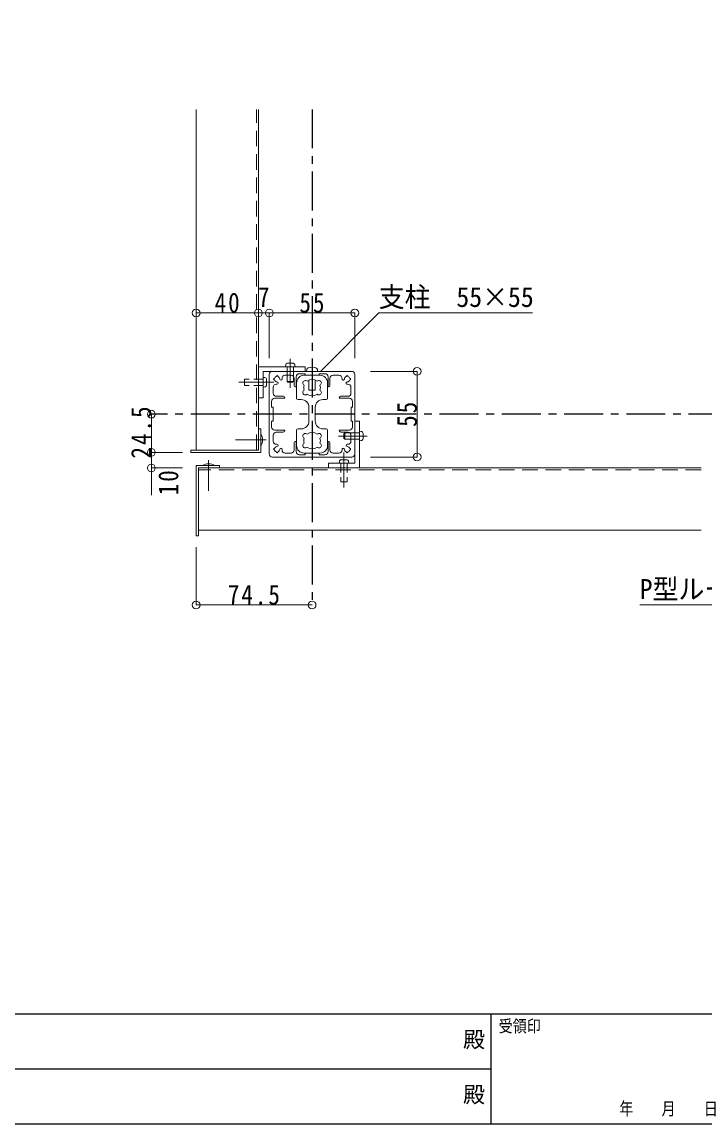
# Model space of a CAD drawing. Units: millimetres at full size, sheet at 1:5; some dimension numbers follow another scale. Extents: x -1050 to 1050, y -742 to 742.
# Drawn here: x -338 to 101, y -708 to 0 of the extents above; entities that cross this region are included whole.
import ezdxf
from ezdxf.enums import TextEntityAlignment as Align

# ---------------------------------------------------------------- set-up
doc = ezdxf.new("R2010")
doc.units = ezdxf.units.MM
doc.header["$LTSCALE"] = 5
for name, pattern in [('CHAIN1', [8, 5, -1, 1, -1]), ('DASHED1', [1.8, 1.2, -0.6]), ('DASHED2', [3, 2, -1])]:
    doc.linetypes.add(name, pattern=pattern)
doc.layers.add('0-0_通り芯', color=7, linetype='CHAIN1')
doc.layers.add('1-5_図枠1_1', color=7, linetype='Continuous')
for name, color, linetype, lineweight in [('0-3_寸法', 54, 'Continuous', 20), ('0-4_手摺部材', 92, 'Continuous', 20), ('0-5_手すり子', 12, 'Continuous', 20), ('0-6_パネル', 4, 'Continuous', 20), ('0-9_文字', 3, 'Continuous', 20), ('0-A_支柱', 6, 'Continuous', 20), ('0-B_足元', 4, 'Continuous', 20)]:
    doc.layers.add(name, color=color, linetype=linetype, lineweight=lineweight)
doc.styles.add('ＭＳ ゴシック', font='')
doc.styles.add('ＭＳ 明朝', font='')
doc.styles.get('ＭＳ ゴシック').set_extended_font_data('MS Gothic')
doc.styles.get('ＭＳ 明朝').set_extended_font_data('MS Mincho')

# ---------------------------------------------------------------- blocks, each defined once
blk = doc.blocks.new('dimension_origin')
at = {"color": 0, "linetype": 'Continuous', "lineweight": -2}
blk.add_circle((0, 0), 1.25, dxfattribs=at)

msp = doc.modelspace()

# ---------------------------------------------------------------- linework, layer by layer
at = {"layer": '0-0_通り芯'}
for p, q in [((-151.98, -56.053), (-151.98, -374.293)), ((914.987, -251.793), (-255.283, -251.793))]:
    msp.add_line(p, q, dxfattribs=at)
at = {"layer": '0-3_寸法'}
for p, q in [((-186.513, -186.793), (-226.48, -186.793)), ((-179.48, -186.793), (-186.513, -186.793)), ((-179.48, -215.896), (-179.48, -186.793)), ((-124.513, -186.793), (-179.48, -186.793)), ((-124.48, -215.896), (-124.48, -186.793)), ((-114.48, -224.293), (-84.48, -224.293)), ((-84.48, -279.293), (-84.48, -224.293)), ((-255.283, -251.793), (-255.283, -276.293)), ((-235.283, -276.293), (-255.283, -276.293)), ((-255.283, -276.293), (-255.283, -303.87)), ((-114.48, -279.293), (-84.48, -279.293)), ((-235.283, -286.293), (-255.283, -286.293)), ((-226.513, -374.293), (-226.513, -337.13)), ((-226.513, -374.293), (-151.98, -374.293))]:
    msp.add_line(p, q, dxfattribs=at)
at = {"layer": '0-4_手摺部材'}
for p, q in [((-164.319, -219.018), (-167.641, -219.018)), ((-156.48, -221.293), (-186.48, -221.293)), ((-168.948, -220.216), (-169.042, -221.293)), ((-163.012, -220.216), (-162.917, -221.293)), ((-156.48, -221.293), (-156.48, -224.293)), ((-182.403, -228.325), (-183.48, -228.23)), ((-181.205, -229.632), (-181.205, -232.954)), ((-167.98, -230.793), (-167.98, -226.793)), ((-167.48, -231.293), (-167.98, -230.793)), ((-167.98, -230.793), (-163.98, -230.793)), ((-164.48, -231.293), (-167.48, -231.293)), ((-164.48, -231.293), (-163.98, -230.793)), ((-163.98, -227.47), (-163.98, -230.757)), ((-182.403, -234.261), (-183.48, -234.355)), ((-186.48, -261.293), (-184.98, -261.293)), ((-184.98, -276.293), (-184.98, -261.293)), ((-121.48, -256.293), (-124.48, -256.293)), ((-121.48, -256.293), (-121.48, -286.293)), ((-184.98, -272.293), (-184.98, -264.293)), ((-131.48, -264.293), (-130.98, -263.793)), ((-131.48, -264.293), (-131.48, -267.293)), ((-131.48, -267.293), (-130.98, -267.793)), ((-130.98, -267.793), (-130.98, -263.793)), ((-130.98, -267.793), (-126.98, -267.793)), ((-127.657, -263.793), (-130.944, -263.793)), ((-120.403, -262.825), (-121.48, -262.73)), ((-120.403, -268.761), (-121.48, -268.855)), ((-119.205, -264.132), (-119.205, -267.454)), ((-229.98, -274.793), (-229.98, -276.293)), ((-186.48, -274.793), (-229.98, -274.793)), ((-184.98, -276.293), (-229.98, -276.293)), ((-134.448, -282.216), (-134.543, -283.293)), ((-129.819, -281.018), (-133.141, -281.018)), ((-128.512, -282.216), (-128.418, -283.293)), ((-226.48, -284.793), (-226.48, -329.793)), ((-226.48, -284.793), (-211.48, -284.793)), ((-224.98, -286.293), (-224.98, -329.793)), ((-222.48, -284.793), (-214.48, -284.793)), ((-211.48, -286.293), (-211.48, -284.793)), ((-224.98, -329.793), (-226.48, -329.793))]:
    msp.add_line(p, q, dxfattribs=at)
at = {"layer": '0-4_手摺部材', "linetype": 'CHAIN1'}
for p, q in [((-165.98, -216.313), (-165.98, -234.793)), ((-176.5, -231.293), (-198.98, -231.293)), ((-181.478, -268.293), (-201.13, -268.293)), ((-116.5, -265.793), (-134.98, -265.793)), ((-218.48, -281.291), (-218.48, -300.943)), ((-131.48, -276.313), (-131.48, -298.793))]:
    msp.add_line(p, q, dxfattribs=at)
at = {"layer": '0-4_手摺部材', "linetype": 'DASHED1'}
for p, q in [((-167.98, -221.293), (-167.98, -226.793)), ((-163.98, -221.293), (-163.98, -227.47)), ((-183.48, -233.293), (-195.48, -233.293)), ((-163.98, -230.757), (-163.98, -230.793)), ((-130.944, -263.793), (-130.98, -263.793)), ((-121.48, -263.793), (-127.657, -263.793)), ((-121.48, -267.793), (-126.98, -267.793)), ((-133.48, -283.293), (-133.48, -295.293))]:
    msp.add_line(p, q, dxfattribs=at)
at = {"layer": '0-4_手摺部材'}
for points in [[(-156.48, -224.293), (-183.48, -224.293), (-183.48, -241.293), (-186.48, -241.293)], [(-124.48, -256.293), (-124.48, -283.293), (-141.48, -283.293), (-141.48, -286.293)]]:
    msp.add_lwpolyline(points, dxfattribs=at)
at = {"layer": '0-4_手摺部材', "linetype": 'DASHED1'}
for points in [[(-183.48, -229.293), (-195.48, -229.293), (-195.48, -233.293)], [(-129.48, -283.293), (-129.48, -295.293), (-133.48, -295.293)]]:
    msp.add_lwpolyline(points, dxfattribs=at)
at = {"layer": '0-4_手摺部材'}
for centre, radius, start, end in [((-167.641, -220.331), 1.312, 90, 175), ((-164.319, -220.331), 1.312, 5, 90), ((-182.518, -229.632), 1.312, 0, 85), ((-182.518, -232.954), 1.312, 275, 360), ((-191.703, -268.293), 7.823, 329.2475, 30.7525), ((-120.518, -264.132), 1.312, 0, 85), ((-120.518, -267.454), 1.312, 275, 360), ((-133.141, -282.331), 1.312, 90, 175), ((-129.819, -282.331), 1.312, 5, 90), ((-218.48, -291.516), 7.823, 59.2475, 120.7525)]:
    msp.add_arc(centre, radius, start, end, dxfattribs=at)
at = {"layer": '0-5_手すり子'}
for p, q in [((-226.48, -274.793), (-226.48, -56.053)), ((-186.48, -56.053), (-186.48, -274.793)), ((-226.48, -274.793), (-186.48, -274.793)), ((-224.98, -286.293), (98.02, -286.293)), ((98.02, -326.293), (-224.98, -326.293))]:
    msp.add_line(p, q, dxfattribs=at)
at = {"layer": '0-5_手すり子', "linetype": 'DASHED2'}
for p, q in [((-187.78, -274.793), (-187.78, -56.053)), ((98.02, -287.593), (-224.98, -287.593))]:
    msp.add_line(p, q, dxfattribs=at)
at = {"layer": '0-6_パネル'}
for p, q in [((-153.98, -226.693), (-153.98, -226.793)), ((-149.98, -226.793), (-149.98, -226.693))]:
    msp.add_line(p, q, dxfattribs=at)
msp.add_lwpolyline([(-153.98, -229.885), (-153.98, -236.293), (-149.98, -236.293), (-149.98, -229.885)], dxfattribs=at)
at = {"layer": '0-9_文字'}
for points in [[(-146.647, -224.293), (-109.147, -186.793), (-10.397, -186.793)], [(195.298, -326.293), (147.298, -374.293), (58.548, -374.293)]]:
    msp.add_lwpolyline(points, dxfattribs=at)
at = {"layer": '0-A_支柱'}
for p, q in [((-179.48, -277.293), (-179.48, -226.293)), ((-177.48, -224.293), (-126.48, -224.293)), ((-155.382, -223.174), (-155.48, -224.293)), ((-155.48, -224.293), (-148.48, -224.293)), ((-148.578, -223.174), (-148.48, -224.293)), ((-147.48, -225.793), (-147.48, -226.693)), ((-143.73, -225.793), (-147.48, -225.793)), ((-124.48, -226.293), (-124.48, -277.293)), ((-169.254, -226.793), (-165.48, -226.793)), ((-163.48, -228.793), (-163.48, -233.293)), ((-162.23, -227.793), (-162.23, -234.293)), ((-156.48, -226.693), (-147.48, -226.693)), ((-141.73, -227.793), (-141.73, -234.293)), ((-140.48, -228.793), (-140.48, -233.293)), ((-134.706, -226.793), (-138.48, -226.793)), ((-176.98, -234.519), (-176.98, -238.293)), ((-174.98, -240.293), (-170.48, -240.293)), ((-162.48, -234.293), (-162.23, -234.293)), ((-141.48, -234.293), (-141.73, -234.293)), ((-128.98, -240.293), (-133.48, -240.293)), ((-126.98, -234.519), (-126.98, -238.293)), ((-177.98, -243.543), (-177.98, -247.293)), ((-177.98, -247.293), (-177.08, -247.293)), ((-177.08, -247.293), (-177.08, -256.293)), ((-175.98, -241.543), (-169.48, -241.543)), ((-169.48, -241.293), (-169.48, -241.543)), ((-134.48, -241.293), (-134.48, -241.543)), ((-127.98, -241.543), (-134.48, -241.543)), ((-126.88, -256.293), (-126.88, -247.293)), ((-125.98, -247.293), (-126.88, -247.293)), ((-125.98, -243.543), (-125.98, -247.293)), ((-177.98, -260.043), (-177.98, -256.293)), ((-177.98, -256.293), (-177.08, -256.293)), ((-125.98, -256.293), (-126.88, -256.293)), ((-125.98, -260.043), (-125.98, -256.293)), ((-176.98, -269.067), (-176.98, -265.293)), ((-175.98, -262.043), (-169.48, -262.043)), ((-174.98, -263.293), (-170.48, -263.293)), ((-169.48, -262.293), (-169.48, -262.043)), ((-134.48, -262.293), (-134.48, -262.043)), ((-127.98, -262.043), (-134.48, -262.043)), ((-128.98, -263.293), (-133.48, -263.293)), ((-126.98, -269.067), (-126.98, -265.293)), ((-163.48, -274.793), (-163.48, -270.293)), ((-162.48, -269.293), (-162.23, -269.293)), ((-162.23, -275.793), (-162.23, -269.293)), ((-141.48, -269.293), (-141.73, -269.293)), ((-141.73, -275.793), (-141.73, -269.293)), ((-140.48, -274.793), (-140.48, -270.293)), ((-177.48, -279.293), (-126.48, -279.293)), ((-169.254, -276.793), (-165.48, -276.793)), ((-160.23, -277.793), (-156.48, -277.793)), ((-156.48, -276.893), (-147.48, -276.893)), ((-156.48, -277.793), (-156.48, -276.893)), ((-134.706, -276.793), (-138.48, -276.793))]:
    msp.add_line(p, q, dxfattribs=at)
for points in [[(-160.23, -225.793), (-156.48, -225.793), (-156.48, -226.693)], [(-143.73, -277.793), (-147.48, -277.793), (-147.48, -276.893)]]:
    msp.add_lwpolyline(points, dxfattribs=at)
for centre, radius, start, end in [((-177.48, -226.293), 2, 90, 180.00001), ((-160.23, -227.793), 2, 90, 180.00001), ((-154.087, -223.287), 1.3, 105.88085, 175), ((-151.98, -230.693), 9, 74.11915, 105.88085), ((-149.873, -223.287), 1.3, 5, 74.11915), ((-143.73, -227.793), 2, 0, 90), ((-126.48, -226.293), 2, 0, 90), ((-174.98, -234.519), 2, 84.53498, 180.00001), ((-176.23, -229.293), 0.5, 81.78679, 278.21322), ((-174.48, -229.293), 1.75, 106.42642, 163.57358), ((-174.48, -229.293), 1.75, 196.42642, 267.5424), ((-174.48, -227.543), 0.5, 351.78679, 188.21321), ((-174.48, -229.293), 3.25, 264.53498, 267.5424), ((-174.587, -231.791), 0.75, 267.5424, 87.5424), ((-174.48, -229.293), 1.75, 2.4576, 73.57358), ((-171.982, -229.186), 0.75, 182.45761, 2.4576), ((-169.254, -228.793), 2, 90, 185.46503), ((-174.48, -229.293), 3.25, 2.4576, 5.46502), ((-165.48, -228.793), 2, 0, 90), ((-162.48, -233.293), 1, 179.99999, 270), ((-141.48, -233.293), 1, 270, 360), ((-138.48, -228.793), 2, 90, 180.00001), ((-134.706, -228.793), 2, 354.53498, 90), ((-131.978, -229.186), 0.75, 177.54239, 357.5424), ((-129.48, -229.293), 3.25, 174.53498, 177.54239), ((-129.48, -229.293), 1.75, 106.42642, 177.54239), ((-129.373, -231.791), 0.75, 92.4576, 272.45761), ((-129.48, -227.543), 0.5, 351.78679, 188.21321), ((-129.48, -229.293), 1.75, 272.4576, 343.57358), ((-129.48, -229.293), 3.25, 272.4576, 275.46502), ((-128.98, -234.519), 2, 0, 95.46502), ((-129.48, -229.293), 1.75, 16.42642, 73.57358), ((-127.73, -229.293), 0.5, 261.78679, 98.21321), ((-174.98, -238.293), 2, 180.00001, 270), ((-170.48, -241.293), 1, 0, 90), ((-133.48, -241.293), 1, 90, 180.00001), ((-128.98, -238.293), 2, 270, 360), ((-175.98, -243.543), 2, 90, 180.00001), ((-127.98, -243.543), 2, 0, 90), ((-175.98, -260.043), 2, 179.99999, 270), ((-127.98, -260.043), 2, 270, 360), ((-174.98, -265.293), 2, 90, 180.00001), ((-170.48, -262.293), 1, 270, 360), ((-133.48, -262.293), 1, 179.99999, 270), ((-128.98, -265.293), 2, 0, 90), ((-174.98, -269.067), 2, 179.99999, 275.46503), ((-176.23, -274.293), 0.5, 81.78679, 278.21322), ((-174.48, -274.293), 1.75, 92.4576, 163.57358), ((-174.48, -274.293), 1.75, 196.42642, 253.57358), ((-174.48, -274.293), 3.25, 92.4576, 95.46502), ((-174.587, -271.795), 0.75, 272.4576, 92.4576), ((-174.48, -274.293), 1.75, 286.42642, 357.5424), ((-171.982, -274.4), 0.75, 357.5424, 177.54239), ((-169.254, -274.793), 2, 174.53498, 270), ((-174.48, -274.293), 3.25, 354.53498, 357.5424), ((-165.48, -274.793), 2, 270, 360), ((-162.48, -270.293), 1, 90, 180.00001), ((-160.23, -275.793), 2, 179.99999, 270), ((-143.73, -275.793), 2, 270, 360), ((-141.48, -270.293), 1, 0, 90), ((-138.48, -274.793), 2, 179.99999, 270), ((-134.706, -274.793), 2, 270, 5.46502), ((-131.978, -274.4), 0.75, 2.4576, 182.4576), ((-129.48, -274.293), 3.25, 182.45761, 185.46502), ((-129.48, -274.293), 1.75, 182.45761, 253.57358), ((-129.373, -271.795), 0.75, 87.5424, 267.54239), ((-129.48, -274.293), 1.75, 16.42642, 87.5424), ((-129.48, -274.293), 3.25, 84.53498, 87.5424), ((-128.98, -269.067), 2, 264.53498, 360), ((-129.48, -274.293), 1.75, 286.42642, 343.57358), ((-127.73, -274.293), 0.5, 261.78679, 98.21321), ((-177.48, -277.293), 2, 179.99999, 270), ((-174.48, -276.043), 0.5, 171.78678, 8.2132), ((-129.48, -276.043), 0.5, 171.78678, 8.2132), ((-126.48, -277.293), 2, 270, 360)]:
    msp.add_arc(centre, radius, start, end, dxfattribs=at)
at = {"layer": '0-B_足元'}
for p, q in [((-161.98, -241.393), (-161.98, -231.793)), ((-156.98, -226.793), (-146.98, -226.793)), ((-141.98, -241.393), (-141.98, -231.793)), ((-158.98, -242.393), (-160.98, -242.393)), ((-153.98, -247.393), (-153.98, -256.193)), ((-149.98, -247.393), (-149.98, -256.193)), ((-144.98, -242.393), (-142.98, -242.393)), ((-158.98, -261.193), (-160.98, -261.193)), ((-144.98, -261.193), (-142.98, -261.193)), ((-161.98, -262.193), (-161.98, -271.793)), ((-141.98, -262.193), (-141.98, -271.793)), ((-156.98, -276.793), (-146.98, -276.793))]:
    msp.add_line(p, q, dxfattribs=at)
for centre, radius, start, end in [((-156.98, -231.793), 5, 90, 180), ((-156.321, -231.753), 1.6, 46.3184, 243.6816), ((-151.98, -234.793), 5.3, 162.3632, 197.6368), ((-151.98, -234.793), 5.3, 52.3632, 127.6368), ((-147.638, -231.753), 1.6, 296.3184, 133.6816), ((-146.98, -231.793), 5, 0, 90), ((-151.98, -234.793), 5.3, 342.3632, 17.6368), ((-156.321, -237.833), 1.6, 116.3184, 313.6816), ((-151.98, -234.793), 5.3, 232.36321, 307.63679), ((-147.638, -237.833), 1.6, 226.3184, 63.6816), ((-160.98, -241.393), 1, 180, 270), ((-158.98, -247.393), 5, 0, 90), ((-144.98, -247.393), 5, 90, 180), ((-142.98, -241.393), 1, 270, 360), ((-160.98, -262.193), 1, 90, 180), ((-158.98, -256.193), 5, 270, 360), ((-144.98, -256.193), 5, 180, 270), ((-142.98, -262.193), 1, 0, 90), ((-156.321, -265.753), 1.6, 46.3184, 243.6816), ((-151.98, -268.793), 5.3, 162.3632, 197.6368), ((-151.98, -268.793), 5.3, 52.36321, 127.63679), ((-147.638, -265.753), 1.6, 296.3184, 133.6816), ((-151.98, -268.793), 5.3, 342.3632, 17.6368), ((-156.98, -271.793), 5, 180, 270), ((-156.321, -271.833), 1.6, 116.3184, 313.6816), ((-151.98, -268.793), 5.3, 232.3632, 307.6368), ((-147.638, -271.833), 1.6, 226.3184, 63.6816), ((-146.98, -271.793), 5, 270, 360)]:
    msp.add_arc(centre, radius, start, end, dxfattribs=at)
at = {"layer": '1-5_図枠1_1'}
for p, q in [((-990, -636.793), (990, -636.793)), ((-37.121, -636.793), (-37.121, -707.5)), ((-990, -672.146), (-37.121, -672.146))]:
    msp.add_line(p, q, dxfattribs=at)
msp.add_lwpolyline([(-990, 682.5), (-990, -707.5), (990, -707.5)], dxfattribs=at)

# ---------------------------------------------------------------- block references
at = {"layer": '0-3_寸法', "xscale": 2, "yscale": 2}
for p, rotation in [((-226.48, -186.793), 180), ((-186.513, -186.793), 180), ((-179.48, -186.793), 180), ((-84.48, -224.293), 90), ((-255.283, -251.793), 90), ((-255.283, -276.293), 270), ((-255.283, -276.293), 90), ((-84.48, -279.293), 270), ((-255.283, -286.293), 270), ((-226.513, -374.293), 180)]:
    msp.add_blockref('dimension_origin', p, dxfattribs=dict(at, rotation=rotation))
for p in [(-186.513, -186.793), (-179.48, -186.793), (-124.513, -186.793), (-151.98, -374.293)]:
    msp.add_blockref('dimension_origin', p, dxfattribs=at)

# ---------------------------------------------------------------- texts
at = {"layer": '0-3_寸法', "style": 'ＭＳ ゴシック', "width": 0.85}
msp.add_text('7', height=12.83, dxfattribs=at).set_placement((-186.746, -186.793), align=Align.BOTTOM_LEFT)
at = {"layer": '0-3_寸法', "char_height": 12.83, "attachment_point": 7, "style": 'ＭＳ ゴシック'}
for s, insert in [('\\T1.17;\\W0.85;40', (-214.621, -186.793)), ('\\T1.17;\\W0.85;55', (-160.121, -186.793)), ('\\T1.17;\\W0.85;74.5', (-206.121, -374.293))]:
    msp.add_mtext(s, dxfattribs=dict(at, insert=insert))
at = {"layer": '0-3_寸法', "char_height": 12.83, "attachment_point": 7, "rotation": 90, "style": 'ＭＳ ゴシック'}
for s, insert in [('\\T1.17;\\W0.85;55', (-84.48, -259.918)), ('\\T1.17;\\W0.85;24.5', (-255.283, -280.273)), ('\\T1.17;\\W0.85;10', (-237.783, -303.87))]:
    msp.add_mtext(s, dxfattribs=dict(at, insert=insert))
at = {"layer": '0-9_文字', "style": 'ＭＳ ゴシック', "width": 0.95}
for s, p in [('支柱\u300055×55', (-109.147, -186.793)), ('P型ルーバー', (58.548, -374.293))]:
    msp.add_text(s, height=12.83, dxfattribs=at).set_placement(p, align=Align.BOTTOM_LEFT)
at = {"layer": '1-5_図枠1_1', "style": 'ＭＳ 明朝'}
for s, height, width, p in [('受領印', 7.776, 0.85, (-32.071, -650.934)), ('年\u3000\u3000月\u3000\u3000日', 8.294, 0.8, (45.454, -704.318))]:
    msp.add_text(s, height=height, dxfattribs=dict(at, width=width)).set_placement(p, align=Align.BOTTOM_LEFT)
for p in [(-54.956, -661.527), (-54.956, -696.88)]:
    msp.add_text('殿', height=10.37, dxfattribs=at).set_placement(p, align=Align.BOTTOM_LEFT)

doc.saveas('drawing.dxf')
